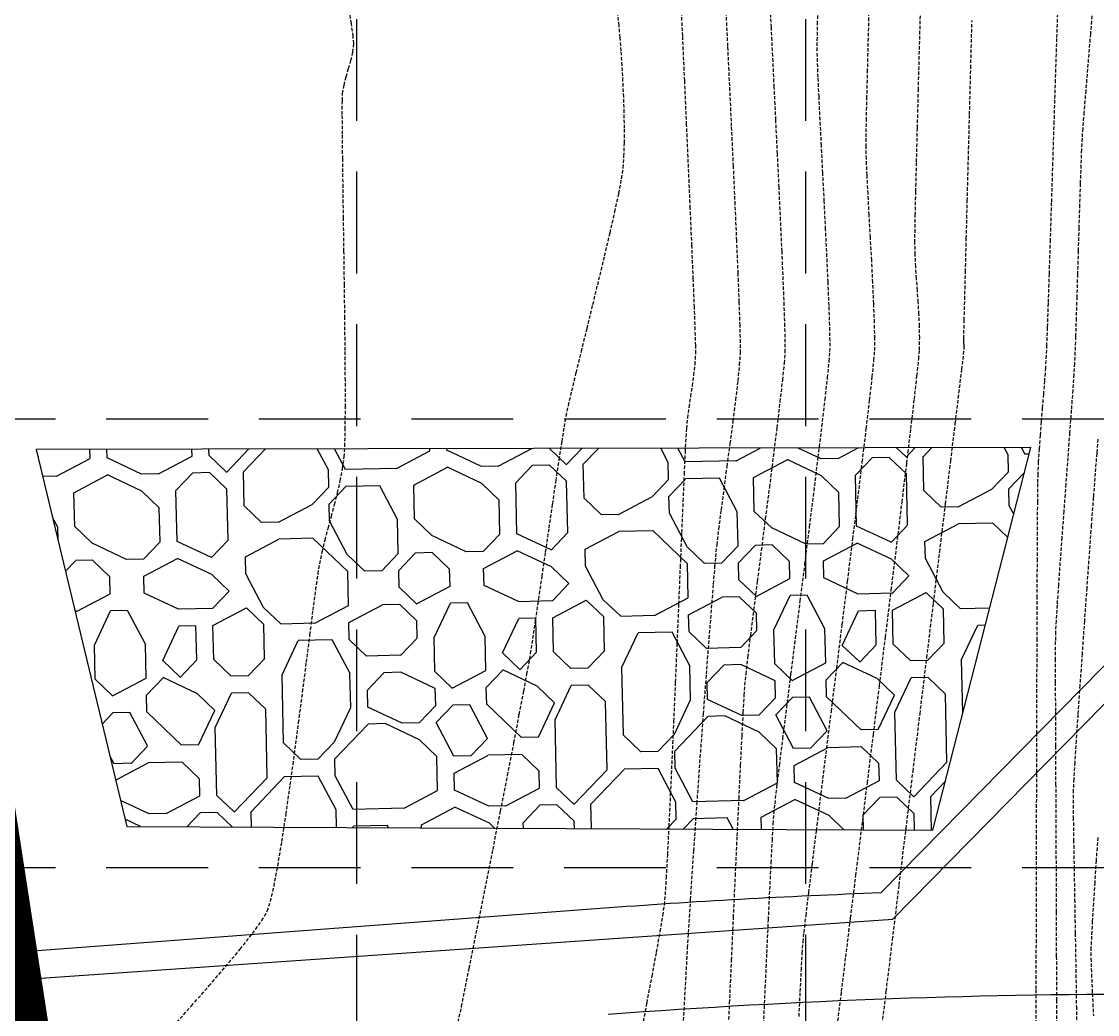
# Model space of a CAD drawing. Header units: inches. Extents: x 7994 to 10114, y 11164 to 12491.
# Drawn here: x 9856.3 to 9935.6, y 11651.1 to 11724.3 of the extents above; entities that cross this region are included whole.
import ezdxf

# ---------------------------------------------------------------- set-up
doc = ezdxf.new("R2010")
doc.units = ezdxf.units.IN
doc.header["$MEASUREMENT"] = 0
for name, pattern in [('HIDDEN', [0.375, 0.25, -0.125]), ('HIDDEN2', [0.1875, 0.125, -0.0625]), ('PHANTOM2', [1.25, 0.625, -0.125, 0.125, -0.125, 0.125, -0.125]), ('x4227topo$0$HIDDEN', [0.375, 0.25, -0.125])]:
    doc.linetypes.add(name, pattern=pattern)
for name, color, linetype in [('CONTOURS', 43, 'x4227topo$0$HIDDEN'), ('FILTER', 3, 'HIDDEN2'), ('GRID', 254, 'HIDDEN'), ('MISC-6', 6, 'Continuous'), ('SILT FENCE', 200, 'Continuous'), ('SILT-FENCE', 4, 'PHANTOM2'), ('x4227 lots$0$p-row', 5, 'Continuous')]:
    doc.layers.add(name, color=color, linetype=linetype)

msp = doc.modelspace()

# ---------------------------------------------------------------- linework, layer by layer
at = {"layer": 'CONTOURS', "color": 43}
for p, q in [((9905.053, 11723.281, 1238), (9904.907, 11726.536, 1238)), ((9880.633, 11724.196, 1240), (9880.429, 11725.472, 1240)), ((9911.59, 11723.914, 1236), (9911.504, 11725.775, 1236)), ((9914.996, 11724.153, 1235), (9915.031, 11725.729, 1235)), ((9932.703, 11726.026, 1232), (9932.609, 11723.093, 1232)), ((9935.308, 11725.876, 1233), (9935.102, 11723.429, 1233)), ((9900.366, 11724.039, 1239), (9900.27, 11724.824, 1239)), ((9908.382, 11722.532, 1237), (9908.248, 11725.366, 1237)), ((9918.735, 11722.878, 1234), (9918.8, 11725.352, 1234)), ((9922.504, 11722.272, 1233), (9922.588, 11725.398, 1233)), ((9880.765, 11723.25, 1240), (9880.633, 11724.196, 1240)), ((9900.44, 11723.171, 1239), (9900.366, 11724.039, 1239)), ((9911.69, 11721.804, 1236), (9911.59, 11723.914, 1236)), ((9914.976, 11722.945, 1235), (9914.996, 11724.153, 1235)), ((9926.285, 11720.909, 1232), (9926.377, 11724.423, 1232)), ((9880.806, 11722.709, 1240), (9880.765, 11723.25, 1240)), ((9900.516, 11722.182, 1239), (9900.44, 11723.171, 1239)), ((9905.201, 11719.992, 1238), (9905.053, 11723.281, 1238)), ((9932.609, 11723.093, 1232), (9932.512, 11720.051, 1232)), ((9935.102, 11723.429, 1233), (9934.917, 11721.202, 1233)), ((9880.74, 11722.09, 1240), (9880.806, 11722.709, 1240)), ((9908.521, 11719.594, 1237), (9908.382, 11722.532, 1237)), ((9914.971, 11722.172, 1235), (9914.976, 11722.945, 1235)), ((9918.678, 11720.626, 1234), (9918.735, 11722.878, 1234)), ((9922.425, 11719.282, 1233), (9922.504, 11722.272, 1233)), ((9880.432, 11720.874, 1240), (9880.605, 11721.48, 1240)), ((9880.605, 11721.48, 1240), (9880.74, 11722.09, 1240)), ((9900.587, 11721.102, 1239), (9900.516, 11722.182, 1239)), ((9911.801, 11719.507, 1236), (9911.69, 11721.804, 1236)), ((9914.991, 11721.394, 1235), (9914.971, 11722.172, 1235)), ((9880.25, 11720.27, 1240), (9880.432, 11720.874, 1240)), ((9900.652, 11719.962, 1239), (9900.587, 11721.102, 1239)), ((9915.036, 11720.245, 1235), (9914.991, 11721.394, 1235)), ((9926.196, 11717.476, 1232), (9926.285, 11720.909, 1232)), ((9934.917, 11721.202, 1233), (9934.756, 11719.256, 1233)), ((9880.092, 11719.661, 1240), (9880.25, 11720.27, 1240)), ((9900.705, 11718.791, 1239), (9900.652, 11719.962, 1239)), ((9905.346, 11716.736, 1238), (9905.201, 11719.992, 1238)), ((9915.102, 11718.787, 1235), (9915.036, 11720.245, 1235)), ((9918.631, 11718.659, 1234), (9918.678, 11720.626, 1234)), ((9932.512, 11720.051, 1232), (9932.414, 11716.973, 1232)), ((9879.988, 11719.045, 1240), (9880.092, 11719.661, 1240)), ((9908.66, 11716.621, 1237), (9908.521, 11719.594, 1237)), ((9911.919, 11717.086, 1236), (9911.801, 11719.507, 1236)), ((9922.353, 11716.498, 1233), (9922.425, 11719.282, 1233)), ((9934.756, 11719.256, 1233), (9934.627, 11717.654, 1233)), ((9879.967, 11717.491, 1240), (9879.969, 11718.519, 1240)), ((9879.969, 11718.519, 1240), (9879.988, 11719.045, 1240)), ((9900.743, 11717.62, 1239), (9900.705, 11718.791, 1239)), ((9915.185, 11717.081, 1235), (9915.102, 11718.787, 1235)), ((9918.596, 11717.041, 1234), (9918.631, 11718.659, 1234)), ((9879.977, 11716.033, 1240), (9879.967, 11717.491, 1240)), ((9900.763, 11716.479, 1239), (9900.743, 11717.62, 1239)), ((9926.11, 11714.191, 1232), (9926.196, 11717.476, 1232)), ((9934.627, 11717.654, 1233), (9934.534, 11716.459, 1233)), ((9905.486, 11713.58, 1238), (9905.346, 11716.736, 1238)), ((9912.039, 11714.602, 1236), (9911.919, 11717.086, 1236)), ((9915.28, 11715.189, 1235), (9915.185, 11717.081, 1235)), ((9918.575, 11715.836, 1234), (9918.596, 11717.041, 1234)), ((9932.414, 11716.973, 1232), (9932.317, 11713.931, 1232)), ((9879.997, 11714.222, 1240), (9879.977, 11716.033, 1240)), ((9900.759, 11715.399, 1239), (9900.763, 11716.479, 1239)), ((9908.796, 11713.682, 1237), (9908.66, 11716.621, 1237)), ((9922.29, 11713.987, 1233), (9922.353, 11716.498, 1233)), ((9934.534, 11716.459, 1233), (9934.484, 11715.734, 1233)), ((9900.728, 11714.411, 1239), (9900.759, 11715.399, 1239)), ((9915.382, 11713.174, 1235), (9915.28, 11715.189, 1235)), ((9918.571, 11715.106, 1234), (9918.575, 11715.836, 1234)), ((9918.593, 11714.215, 1234), (9918.571, 11715.106, 1234)), ((9934.484, 11715.734, 1233), (9934.444, 11714.899, 1233)), ((9900.666, 11713.544, 1239), (9900.728, 11714.411, 1239)), ((9912.158, 11712.118, 1236), (9912.039, 11714.602, 1236)), ((9934.444, 11714.899, 1233), (9934.4, 11713.766, 1233)), ((9880.024, 11712.131, 1240), (9879.997, 11714.222, 1240)), ((9900.552, 11712.757, 1239), (9900.666, 11713.544, 1239)), ((9905.616, 11710.589, 1238), (9905.486, 11713.58, 1238)), ((9908.925, 11710.848, 1237), (9908.796, 11713.682, 1237)), ((9918.643, 11713.039, 1234), (9918.593, 11714.215, 1234)), ((9922.238, 11711.817, 1233), (9922.29, 11713.987, 1233)), ((9926.03, 11711.12, 1232), (9926.11, 11714.191, 1232)), ((9932.317, 11713.931, 1232), (9932.223, 11710.998, 1232)), ((9934.4, 11713.766, 1233), (9934.352, 11712.394, 1233)), ((9900.342, 11711.659, 1239), (9900.552, 11712.757, 1239)), ((9915.488, 11711.097, 1235), (9915.382, 11713.174, 1235)), ((9918.713, 11711.641, 1234), (9918.643, 11713.039, 1234)), ((9880.056, 11709.835, 1240), (9880.024, 11712.131, 1240)), ((9912.271, 11709.697, 1236), (9912.158, 11712.118, 1236)), ((9934.352, 11712.394, 1233), (9934.303, 11710.842, 1233)), ((9900.053, 11710.306, 1239), (9900.342, 11711.659, 1239)), ((9918.798, 11710.085, 1234), (9918.713, 11711.641, 1234)), ((9922.199, 11710.057, 1233), (9922.238, 11711.817, 1233)), ((9905.733, 11707.83, 1238), (9905.616, 11710.589, 1238)), ((9909.042, 11708.187, 1237), (9908.925, 11710.848, 1237)), ((9915.591, 11709.02, 1235), (9915.488, 11711.097, 1235)), ((9925.958, 11708.332, 1232), (9926.03, 11711.12, 1232)), ((9932.223, 11710.998, 1232), (9932.134, 11708.245, 1232)), ((9934.303, 11710.842, 1233), (9934.252, 11709.172, 1233)), ((9880.09, 11707.408, 1240), (9880.056, 11709.835, 1240)), ((9899.701, 11708.756, 1239), (9900.053, 11710.306, 1239)), ((9912.374, 11707.4, 1236), (9912.271, 11709.697, 1236)), ((9918.89, 11708.433, 1234), (9918.798, 11710.085, 1234)), ((9922.176, 11708.776, 1233), (9922.199, 11710.057, 1233)), ((9899.303, 11707.065, 1239), (9899.701, 11708.756, 1239)), ((9915.687, 11707.005, 1235), (9915.591, 11709.02, 1235)), ((9922.17, 11708.04, 1233), (9922.176, 11708.776, 1233)), ((9934.252, 11709.172, 1233), (9934.201, 11707.441, 1233)), ((9909.144, 11705.769, 1237), (9909.042, 11708.187, 1237)), ((9918.982, 11706.75, 1234), (9918.89, 11708.433, 1234)), ((9922.19, 11707.161, 1233), (9922.17, 11708.04, 1233)), ((9925.894, 11705.894, 1232), (9925.958, 11708.332, 1232)), ((9932.134, 11708.245, 1232), (9932.053, 11705.745, 1232)), ((9880.123, 11704.926, 1240), (9880.09, 11707.408, 1240)), ((9905.835, 11705.371, 1238), (9905.733, 11707.83, 1238)), ((9912.465, 11705.29, 1236), (9912.374, 11707.4, 1236)), ((9922.233, 11706.283, 1233), (9922.19, 11707.161, 1233)), ((9934.201, 11707.441, 1233), (9934.15, 11705.711, 1233)), ((9898.876, 11705.289, 1239), (9899.303, 11707.065, 1239)), ((9915.773, 11705.113, 1235), (9915.687, 11707.005, 1235)), ((9919.067, 11705.099, 1234), (9918.982, 11706.75, 1234)), ((9909.226, 11703.664, 1237), (9909.144, 11705.769, 1237)), ((9922.289, 11705.404, 1233), (9922.233, 11706.283, 1233)), ((9925.842, 11703.872, 1232), (9925.894, 11705.894, 1232)), ((9932.053, 11705.745, 1232), (9931.981, 11703.57, 1232)), ((9934.15, 11705.711, 1233), (9934.101, 11704.04, 1233)), ((9880.153, 11702.462, 1240), (9880.123, 11704.926, 1240)), ((9898.437, 11703.485, 1239), (9898.876, 11705.289, 1239)), ((9905.918, 11703.278, 1238), (9905.835, 11705.371, 1238)), ((9912.537, 11703.43, 1236), (9912.465, 11705.29, 1236)), ((9915.842, 11703.408, 1235), (9915.773, 11705.113, 1235)), ((9919.139, 11703.543, 1234), (9919.067, 11705.099, 1234)), ((9922.352, 11704.526, 1233), (9922.289, 11705.404, 1233)), ((9922.415, 11703.648, 1233), (9922.352, 11704.526, 1233)), ((9934.101, 11704.04, 1233), (9934.053, 11702.489, 1233)), ((9898.002, 11701.71, 1239), (9898.437, 11703.485, 1239)), ((9905.978, 11701.616, 1238), (9905.918, 11703.278, 1238)), ((9909.284, 11701.939, 1237), (9909.226, 11703.664, 1237)), ((9912.589, 11701.881, 1236), (9912.537, 11703.43, 1236)), ((9915.891, 11701.95, 1235), (9915.842, 11703.408, 1235)), ((9919.191, 11702.146, 1234), (9919.139, 11703.543, 1234)), ((9922.468, 11702.77, 1233), (9922.415, 11703.648, 1233)), ((9925.802, 11702.333, 1232), (9925.842, 11703.872, 1232)), ((9931.981, 11703.57, 1232), (9931.92, 11701.793, 1232)), ((9880.176, 11700.09, 1240), (9880.153, 11702.462, 1240)), ((9922.506, 11701.892, 1233), (9922.468, 11702.77, 1233)), ((9934.053, 11702.489, 1233), (9934.008, 11701.116, 1233)), ((9897.587, 11700.021, 1239), (9898.002, 11701.71, 1239)), ((9906.011, 11700.454, 1238), (9905.978, 11701.616, 1238)), ((9909.315, 11700.666, 1237), (9909.284, 11701.939, 1237)), ((9912.615, 11700.706, 1236), (9912.589, 11701.881, 1236)), ((9915.915, 11700.801, 1235), (9915.891, 11701.95, 1235)), ((9919.216, 11700.97, 1234), (9919.191, 11702.146, 1234)), ((9922.521, 11701.013, 1233), (9922.506, 11701.892, 1233)), ((9925.778, 11701.345, 1232), (9925.802, 11702.333, 1232)), ((9931.92, 11701.793, 1232), (9931.872, 11700.486, 1232)), ((9919.207, 11700.079, 1234), (9919.216, 11700.97, 1234)), ((9922.504, 11700.135, 1233), (9922.521, 11701.013, 1233)), ((9925.769, 11700.974, 1232), (9925.778, 11701.345, 1232)), ((9925.781, 11700.713, 1232), (9925.769, 11700.974, 1232)), ((9934.008, 11701.116, 1233), (9933.966, 11699.983, 1233)), ((9880.191, 11697.887, 1240), (9880.176, 11700.09, 1240)), ((9906.016, 11699.856, 1238), (9906.011, 11700.454, 1238)), ((9909.313, 11699.912, 1237), (9909.315, 11700.666, 1237)), ((9912.611, 11699.968, 1236), (9912.615, 11700.706, 1236)), ((9915.854, 11699.293, 1235), (9915.909, 11700.024, 1235)), ((9915.909, 11700.024, 1235), (9915.915, 11700.801, 1235)), ((9919.151, 11699.373, 1234), (9919.207, 11700.079, 1234)), ((9922.45, 11699.461, 1233), (9922.504, 11700.135, 1233)), ((9925.756, 11699.787, 1232), (9925.802, 11700.191, 1232)), ((9925.799, 11700.452, 1232), (9925.781, 11700.713, 1232)), ((9925.802, 11700.191, 1232), (9925.799, 11700.452, 1232)), ((9931.872, 11700.486, 1232), (9931.839, 11699.721, 1232)), ((9897.21, 11698.475, 1239), (9897.587, 11700.021, 1239)), ((9905.964, 11699.064, 1238), (9906.016, 11699.856, 1238)), ((9909.253, 11699.021, 1237), (9909.313, 11699.912, 1237)), ((9912.552, 11699.155, 1236), (9912.611, 11699.968, 1236)), ((9915.731, 11698.085, 1235), (9915.854, 11699.293, 1235)), ((9919.024, 11698.138, 1234), (9919.151, 11699.373, 1234)), ((9922.322, 11698.231, 1233), (9922.45, 11699.461, 1233)), ((9925.625, 11698.691, 1232), (9925.756, 11699.787, 1232)), ((9931.839, 11699.721, 1232), (9931.785, 11698.808, 1232)), ((9933.966, 11699.983, 1233), (9933.929, 11699.148, 1233)), ((9896.888, 11697.127, 1239), (9897.21, 11698.475, 1239)), ((9905.879, 11698.275, 1238), (9905.964, 11699.064, 1238)), ((9909.135, 11697.844, 1237), (9909.253, 11699.021, 1237)), ((9912.425, 11697.908, 1236), (9912.552, 11699.155, 1236)), ((9925.418, 11696.974, 1232), (9925.625, 11698.691, 1232)), ((9931.785, 11698.808, 1232), (9931.717, 11697.852, 1232)), ((9933.929, 11699.148, 1233), (9933.88, 11698.334, 1233)), ((9880.194, 11695.926, 1240), (9880.191, 11697.887, 1240)), ((9905.771, 11697.488, 1238), (9905.879, 11698.275, 1238)), ((9908.972, 11696.445, 1237), (9909.135, 11697.844, 1237)), ((9912.243, 11696.299, 1236), (9912.425, 11697.908, 1236)), ((9915.549, 11696.463, 1235), (9915.731, 11698.085, 1235)), ((9918.833, 11696.435, 1234), (9919.024, 11698.138, 1234)), ((9922.128, 11696.503, 1233), (9922.322, 11698.231, 1233)), ((9931.717, 11697.852, 1232), (9931.639, 11696.864, 1232)), ((9933.88, 11698.334, 1233), (9933.8, 11697.166, 1233)), ((9896.636, 11696.035, 1239), (9896.888, 11697.127, 1239)), ((9905.653, 11696.701, 1238), (9905.771, 11697.488, 1238)), ((9925.143, 11694.702, 1232), (9925.418, 11696.974, 1232)), ((9931.639, 11696.864, 1232), (9931.557, 11695.859, 1232)), ((9933.8, 11697.166, 1233), (9933.695, 11695.708, 1233)), ((9905.535, 11695.915, 1238), (9905.653, 11696.701, 1238)), ((9908.776, 11694.887, 1237), (9908.972, 11696.445, 1237)), ((9912.015, 11694.4, 1236), (9912.243, 11696.299, 1236)), ((9915.317, 11694.49, 1235), (9915.549, 11696.463, 1235)), ((9918.586, 11694.327, 1234), (9918.833, 11696.435, 1234)), ((9921.874, 11694.336, 1233), (9922.128, 11696.503, 1233)), ((9880.182, 11694.281, 1240), (9880.194, 11695.926, 1240)), ((9896.472, 11695.255, 1239), (9896.636, 11696.035, 1239)), ((9905.429, 11695.127, 1238), (9905.535, 11695.915, 1238)), ((9931.557, 11695.859, 1232), (9931.474, 11694.847, 1232)), ((9933.695, 11695.708, 1233), (9933.571, 11694.024, 1233)), ((9896.16, 11693.383, 1239), (9896.335, 11694.475, 1239)), ((9896.335, 11694.475, 1239), (9896.472, 11695.255, 1239)), ((9905.347, 11694.337, 1238), (9905.429, 11695.127, 1238)), ((9908.56, 11693.234, 1237), (9908.776, 11694.887, 1237)), ((9915.043, 11692.231, 1235), (9915.317, 11694.49, 1235)), ((9924.809, 11691.946, 1232), (9925.143, 11694.702, 1232)), ((9931.474, 11694.847, 1232), (9931.395, 11693.842, 1232)), ((9880.154, 11693.027, 1240), (9880.182, 11694.281, 1240)), ((9905.254, 11692.582, 1238), (9905.31, 11693.724, 1238)), ((9905.31, 11693.724, 1238), (9905.347, 11694.337, 1238)), ((9911.753, 11692.283, 1236), (9912.015, 11694.4, 1236)), ((9918.292, 11691.877, 1234), (9918.586, 11694.327, 1234)), ((9921.571, 11691.789, 1233), (9921.874, 11694.336, 1233)), ((9931.395, 11693.842, 1232), (9931.323, 11692.854, 1232)), ((9933.571, 11694.024, 1233), (9933.434, 11692.179, 1233)), ((9880.106, 11692.24, 1240), (9880.154, 11693.027, 1240)), ((9895.953, 11692.034, 1239), (9896.16, 11693.383, 1239)), ((9908.334, 11691.549, 1237), (9908.56, 11693.234, 1237)), ((9935.651, 11693.554, 1234), (9935.566, 11692.513, 1234)), ((9879.983, 11691.358, 1240), (9880.106, 11692.24, 1240)), ((9905.182, 11690.982, 1238), (9905.254, 11692.582, 1238)), ((9911.467, 11690.022, 1236), (9911.753, 11692.283, 1236)), ((9914.738, 11689.749, 1235), (9915.043, 11692.231, 1235)), ((9931.323, 11692.854, 1232), (9931.264, 11691.898, 1232)), ((9933.434, 11692.179, 1233), (9933.288, 11690.237, 1233)), ((9935.566, 11692.513, 1234), (9935.454, 11691.061, 1234)), ((9879.817, 11690.48, 1240), (9879.983, 11691.358, 1240)), ((9895.721, 11690.486, 1239), (9895.953, 11692.034, 1239)), ((9908.112, 11689.896, 1237), (9908.334, 11691.549, 1237)), ((9917.96, 11689.147, 1234), (9918.292, 11691.877, 1234)), ((9921.224, 11688.92, 1233), (9921.571, 11691.789, 1233)), ((9924.424, 11688.774, 1232), (9924.809, 11691.946, 1232)), ((9931.264, 11691.898, 1232), (9931.221, 11690.984, 1232)), ((9905.096, 11688.993, 1238), (9905.182, 11690.982, 1238)), ((9931.221, 11690.984, 1232), (9931.208, 11690.275, 1232)), ((9935.454, 11691.061, 1234), (9935.319, 11689.27, 1234)), ((9879.618, 11689.605, 1240), (9879.817, 11690.48, 1240)), ((9895.472, 11688.796, 1239), (9895.721, 11690.486, 1239)), ((9907.905, 11688.339, 1237), (9908.112, 11689.896, 1237)), ((9911.169, 11687.689, 1236), (9911.467, 11690.022, 1236)), ((9914.409, 11687.107, 1235), (9914.738, 11689.749, 1235)), ((9931.208, 11690.275, 1232), (9931.195, 11688.954, 1232)), ((9933.288, 11690.237, 1233), (9933.141, 11688.263, 1233)), ((9879.397, 11688.733, 1240), (9879.618, 11689.605, 1240)), ((9904.998, 11686.683, 1238), (9905.096, 11688.993, 1238)), ((9917.597, 11686.199, 1234), (9917.96, 11689.147, 1234)), ((9931.195, 11688.954, 1232), (9931.183, 11687.088, 1232)), ((9935.319, 11689.27, 1234), (9935.167, 11687.211, 1234)), ((9879.163, 11687.862, 1240), (9879.397, 11688.733, 1240)), ((9895.213, 11687.02, 1239), (9895.472, 11688.796, 1239)), ((9907.724, 11686.94, 1237), (9907.905, 11688.339, 1237)), ((9920.841, 11685.787, 1233), (9921.224, 11688.92, 1233)), ((9923.997, 11685.255, 1232), (9924.424, 11688.774, 1232)), ((9933.141, 11688.263, 1233), (9932.997, 11686.321, 1233)), ((9878.926, 11686.991, 1240), (9879.163, 11687.862, 1240)), ((9910.869, 11685.355, 1236), (9911.169, 11687.689, 1236)), ((9878.697, 11686.121, 1240), (9878.926, 11686.991, 1240)), ((9894.951, 11685.216, 1239), (9895.213, 11687.02, 1239)), ((9904.89, 11684.123, 1238), (9904.998, 11686.683, 1238)), ((9907.583, 11685.765, 1237), (9907.724, 11686.94, 1237)), ((9914.065, 11684.37, 1235), (9914.409, 11687.107, 1235)), ((9931.183, 11687.088, 1232), (9931.171, 11684.742, 1232)), ((9935.167, 11687.211, 1234), (9935.002, 11684.957, 1234)), ((9878.486, 11685.25, 1240), (9878.697, 11686.121, 1240)), ((9907.493, 11684.876, 1237), (9907.583, 11685.765, 1237)), ((9917.212, 11683.095, 1234), (9917.597, 11686.199, 1234)), ((9920.431, 11682.449, 1233), (9920.841, 11685.787, 1233)), ((9932.997, 11686.321, 1233), (9932.862, 11684.475, 1233)), ((9878.303, 11684.377, 1240), (9878.486, 11685.25, 1240)), ((9894.692, 11683.441, 1239), (9894.951, 11685.216, 1239)), ((9910.578, 11683.094, 1236), (9910.869, 11685.355, 1236)), ((9923.536, 11681.457, 1232), (9923.997, 11685.255, 1232)), ((9935.002, 11684.957, 1234), (9934.831, 11682.578, 1234)), ((9878.181, 11683.625, 1240), (9878.303, 11684.377, 1240)), ((9907.33, 11682.885, 1237), (9907.434, 11684.168, 1237)), ((9907.434, 11684.168, 1237), (9907.493, 11684.876, 1237)), ((9913.716, 11681.602, 1235), (9914.065, 11684.37, 1235)), ((9931.171, 11684.742, 1232), (9931.16, 11681.983, 1232)), ((9932.862, 11684.475, 1233), (9932.742, 11682.791, 1233)), ((9878.016, 11682.458, 1240), (9878.181, 11683.625, 1240)), ((9894.446, 11681.75, 1239), (9894.692, 11683.441, 1239)), ((9904.775, 11681.381, 1238), (9904.89, 11684.123, 1238)), ((9907.186, 11681.09, 1237), (9907.33, 11682.885, 1237)), ((9910.307, 11680.979, 1236), (9910.578, 11683.094, 1236)), ((9916.814, 11679.898, 1234), (9917.212, 11683.095, 1234)), ((9932.742, 11682.791, 1233), (9932.643, 11681.333, 1233)), ((9934.831, 11682.578, 1234), (9934.658, 11680.148, 1234)), ((9877.815, 11680.941, 1240), (9878.016, 11682.458, 1240)), ((9920, 11678.965, 1233), (9920.431, 11682.449, 1233)), ((9931.16, 11681.983, 1232), (9931.15, 11678.877, 1232)), ((9894.217, 11680.202, 1239), (9894.446, 11681.75, 1239)), ((9904.655, 11678.526, 1238), (9904.775, 11681.381, 1238)), ((9907.01, 11678.849, 1237), (9907.186, 11681.09, 1237)), ((9913.37, 11678.865, 1235), (9913.716, 11681.602, 1235)), ((9923.049, 11677.449, 1232), (9923.536, 11681.457, 1232)), ((9932.643, 11681.333, 1233), (9932.57, 11680.164, 1233)), ((9877.583, 11679.138, 1240), (9877.815, 11680.941, 1240)), ((9894.015, 11678.852, 1239), (9894.217, 11680.202, 1239)), ((9910.066, 11679.08, 1236), (9910.307, 11680.979, 1236)), ((9916.41, 11676.669, 1234), (9916.814, 11679.898, 1234)), ((9932.57, 11680.164, 1233), (9932.53, 11679.35, 1233)), ((9934.658, 11680.148, 1234), (9934.489, 11677.738, 1234)), ((9877.324, 11677.113, 1240), (9877.583, 11679.138, 1240)), ((9893.845, 11677.758, 1239), (9894.015, 11678.852, 1239)), ((9906.808, 11676.226, 1237), (9907.01, 11678.849, 1237)), ((9909.867, 11677.472, 1236), (9910.066, 11679.08, 1236)), ((9913.036, 11676.224, 1235), (9913.37, 11678.865, 1235)), ((9919.558, 11675.393, 1233), (9920, 11678.965, 1233)), ((9931.15, 11678.877, 1232), (9931.14, 11675.49, 1232)), ((9932.518, 11678.633, 1233), (9932.514, 11677.367, 1233)), ((9932.53, 11679.35, 1233), (9932.518, 11678.633, 1233)), ((9904.532, 11675.629, 1238), (9904.655, 11678.526, 1238)), ((9877.044, 11674.93, 1240), (9877.324, 11677.113, 1240)), ((9893.715, 11676.977, 1239), (9893.845, 11677.758, 1239)), ((9909.721, 11676.226, 1236), (9909.867, 11677.472, 1236)), ((9922.545, 11673.301, 1232), (9923.049, 11677.449, 1232)), ((9932.514, 11677.367, 1233), (9932.515, 11675.618, 1233)), ((9934.489, 11677.738, 1234), (9934.328, 11675.42, 1234)), ((9893.577, 11676.232, 1239), (9893.715, 11676.977, 1239)), ((9916.01, 11673.472, 1234), (9916.41, 11676.669, 1234)), ((9893.339, 11674.97, 1239), (9893.577, 11676.232, 1239)), ((9904.408, 11672.758, 1238), (9904.532, 11675.629, 1238)), ((9906.587, 11673.285, 1237), (9906.808, 11676.226, 1237)), ((9909.638, 11675.415, 1236), (9909.721, 11676.226, 1236)), ((9912.723, 11673.742, 1235), (9913.036, 11676.224, 1235)), ((9931.14, 11675.49, 1232), (9931.13, 11671.888, 1232)), ((9932.515, 11675.618, 1233), (9932.521, 11673.452, 1233)), ((9876.748, 11672.653, 1240), (9877.044, 11674.93, 1240)), ((9893.012, 11673.259, 1239), (9893.339, 11674.97, 1239)), ((9909.519, 11673.412, 1236), (9909.589, 11674.681, 1236)), ((9909.589, 11674.681, 1236), (9909.638, 11675.415, 1236)), ((9919.11, 11671.791, 1233), (9919.558, 11675.393, 1233)), ((9934.328, 11675.42, 1234), (9934.181, 11673.265, 1234)), ((9892.609, 11671.169, 1239), (9893.012, 11673.259, 1239)), ((9906.352, 11670.09, 1237), (9906.587, 11673.285, 1237)), ((9909.429, 11671.673, 1236), (9909.519, 11673.412, 1236)), ((9912.44, 11671.483, 1235), (9912.723, 11673.742, 1235)), ((9915.621, 11670.369, 1234), (9916.01, 11673.472, 1234)), ((9922.032, 11669.081, 1232), (9922.545, 11673.301, 1232)), ((9932.521, 11673.452, 1233), (9932.531, 11670.937, 1233)), ((9934.181, 11673.265, 1234), (9934.054, 11671.345, 1234)), ((9876.441, 11670.347, 1240), (9876.748, 11672.653, 1240)), ((9904.286, 11669.983, 1238), (9904.408, 11672.758, 1238)), ((9909.324, 11669.532, 1236), (9909.429, 11671.673, 1236)), ((9912.195, 11669.512, 1235), (9912.44, 11671.483, 1235)), ((9918.666, 11668.219, 1233), (9919.11, 11671.791, 1233)), ((9931.13, 11671.888, 1232), (9931.121, 11668.138, 1232)), ((9892.143, 11668.77, 1239), (9892.609, 11671.169, 1239)), ((9932.531, 11670.937, 1233), (9932.543, 11668.138, 1233)), ((9934.054, 11671.345, 1234), (9933.95, 11669.733, 1234)), ((9876.129, 11668.075, 1240), (9876.441, 11670.347, 1240)), ((9904.167, 11667.373, 1238), (9904.286, 11669.983, 1238)), ((9906.112, 11666.705, 1237), (9906.352, 11670.09, 1237)), ((9915.253, 11667.421, 1234), (9915.621, 11670.369, 1234)), ((9909.205, 11667.055, 1236), (9909.324, 11669.532, 1236)), ((9911.999, 11667.89, 1235), (9912.195, 11669.512, 1235)), ((9933.95, 11669.733, 1234), (9933.877, 11668.5, 1234)), ((9891.628, 11666.129, 1239), (9892.143, 11668.77, 1239)), ((9921.519, 11664.857, 1232), (9922.032, 11669.081, 1232)), ((9933.877, 11668.5, 1234), (9933.838, 11667.717, 1234)), ((9875.817, 11665.902, 1240), (9876.129, 11668.075, 1240)), ((9911.858, 11666.683, 1235), (9911.999, 11667.89, 1235)), ((9918.233, 11664.734, 1233), (9918.666, 11668.219, 1233)), ((9931.121, 11668.138, 1232), (9931.112, 11664.306, 1232)), ((9932.543, 11668.138, 1233), (9932.557, 11665.121, 1233)), ((9933.838, 11667.717, 1234), (9933.83, 11666.946, 1234)), ((9904.055, 11664.997, 1238), (9904.167, 11667.373, 1238)), ((9909.076, 11664.31, 1236), (9909.205, 11667.055, 1236)), ((9914.912, 11664.691, 1234), (9915.253, 11667.421, 1234)), ((9933.83, 11666.946, 1234), (9933.84, 11665.68, 1234)), ((9891.075, 11663.317, 1239), (9891.628, 11666.129, 1239)), ((9905.872, 11663.197, 1237), (9906.112, 11666.705, 1237)), ((9911.732, 11665.197, 1235), (9911.783, 11665.954, 1235)), ((9911.783, 11665.954, 1235), (9911.858, 11666.683, 1235)), ((9875.511, 11663.892, 1240), (9875.817, 11665.902, 1240)), ((9911.662, 11663.968, 1235), (9911.732, 11665.197, 1235)), ((9933.84, 11665.68, 1234), (9933.864, 11663.992, 1234)), ((9903.951, 11662.924, 1238), (9904.055, 11664.997, 1238)), ((9914.609, 11662.241, 1234), (9914.912, 11664.691, 1234)), ((9917.817, 11661.395, 1233), (9918.233, 11664.734, 1233)), ((9921.014, 11660.699, 1232), (9921.519, 11664.857, 1232)), ((9932.557, 11665.121, 1233), (9932.57, 11661.953, 1233)), ((9875.214, 11662.109, 1240), (9875.511, 11663.892, 1240)), ((9908.94, 11661.365, 1236), (9909.076, 11664.31, 1236)), ((9911.578, 11662.333, 1235), (9911.662, 11663.968, 1235)), ((9931.112, 11664.306, 1232), (9931.103, 11660.458, 1232)), ((9933.864, 11663.992, 1234), (9933.9, 11661.954, 1234)), ((9935.641, 11664.192, 1235), (9935.526, 11662.508, 1235)), ((9890.499, 11660.402, 1239), (9891.075, 11663.317, 1239)), ((9903.857, 11661.225, 1238), (9903.951, 11662.924, 1238)), ((9905.639, 11659.627, 1237), (9905.872, 11663.197, 1237)), ((9874.933, 11660.617, 1240), (9875.214, 11662.109, 1240)), ((9911.481, 11660.361, 1235), (9911.578, 11662.333, 1235)), ((9914.35, 11660.135, 1234), (9914.609, 11662.241, 1234)), ((9935.526, 11662.508, 1235), (9935.419, 11660.881, 1235)), ((9903.775, 11659.967, 1238), (9903.857, 11661.225, 1238)), ((9908.798, 11658.285, 1236), (9908.94, 11661.365, 1236)), ((9917.428, 11658.261, 1233), (9917.817, 11661.395, 1233)), ((9932.57, 11661.953, 1233), (9932.582, 11658.7, 1233)), ((9933.9, 11661.954, 1234), (9933.941, 11659.638, 1234)), ((9874.673, 11659.481, 1240), (9874.933, 11660.617, 1240)), ((9889.912, 11657.455, 1239), (9890.499, 11660.402, 1239)), ((9920.525, 11656.675, 1232), (9921.014, 11660.699, 1232)), ((9931.103, 11660.458, 1232), (9931.095, 11656.66, 1232)), ((9935.419, 11660.881, 1235), (9935.324, 11659.367, 1235)), ((9903.709, 11659.222, 1238), (9903.775, 11659.967, 1238)), ((9905.42, 11656.062, 1237), (9905.639, 11659.627, 1237)), ((9911.374, 11658.119, 1235), (9911.481, 11660.361, 1235)), ((9914.145, 11658.433, 1234), (9914.35, 11660.135, 1234)), ((9933.941, 11659.638, 1234), (9933.986, 11657.116, 1234)), ((9874.439, 11658.763, 1240), (9874.673, 11659.481, 1240)), ((9903.593, 11658.435, 1238), (9903.709, 11659.222, 1238)), ((9935.324, 11659.367, 1235), (9935.244, 11658.026, 1235)), ((9873.349, 11657.116, 1240), (9874.032, 11658.063, 1240)), ((9874.032, 11658.063, 1240), (9874.439, 11658.763, 1240)), ((9903.394, 11657.252, 1238), (9903.593, 11658.435, 1238)), ((9908.655, 11655.138, 1236), (9908.798, 11658.285, 1236)), ((9911.261, 11655.675, 1235), (9911.374, 11658.119, 1235)), ((9914.002, 11657.198, 1234), (9914.145, 11658.433, 1234)), ((9917.073, 11655.39, 1233), (9917.428, 11658.261, 1233)), ((9932.582, 11658.7, 1233), (9932.592, 11655.429, 1233)), ((9935.244, 11658.026, 1235), (9935.183, 11656.912, 1235)), ((9889.326, 11654.543, 1239), (9889.912, 11657.455, 1239)), ((9903.125, 11655.741, 1238), (9903.394, 11657.252, 1238)), ((9872.44, 11655.968, 1240), (9873.349, 11657.116, 1240)), ((9913.87, 11655.653, 1234), (9913.929, 11656.493, 1234)), ((9913.929, 11656.493, 1234), (9914.002, 11657.198, 1234)), ((9920.061, 11652.854, 1232), (9920.525, 11656.675, 1232)), ((9931.095, 11656.66, 1232), (9931.086, 11652.979, 1232)), ((9933.986, 11657.116, 1234), (9934.029, 11654.461, 1234)), ((9935.183, 11656.912, 1235), (9935.146, 11656.084, 1235)), ((9871.353, 11654.664, 1240), (9872.44, 11655.968, 1240)), ((9902.798, 11653.966, 1238), (9903.125, 11655.741, 1238)), ((9905.221, 11652.565, 1237), (9905.42, 11656.062, 1237)), ((9911.143, 11653.096, 1235), (9911.261, 11655.675, 1235)), ((9913.799, 11654.407, 1234), (9913.87, 11655.653, 1234)), ((9935.146, 11656.084, 1235), (9935.145, 11655.276, 1235)), ((9908.513, 11651.991, 1236), (9908.655, 11655.138, 1236)), ((9916.76, 11652.841, 1233), (9917.073, 11655.39, 1233)), ((9932.592, 11655.429, 1233), (9932.598, 11652.205, 1233)), ((9935.145, 11655.276, 1235), (9935.182, 11654.125, 1235)), ((9870.138, 11653.252, 1240), (9871.353, 11654.664, 1240)), ((9888.755, 11651.736, 1239), (9889.326, 11654.543, 1239)), ((9913.718, 11652.829, 1234), (9913.799, 11654.407, 1234)), ((9934.029, 11654.461, 1234), (9934.067, 11651.746, 1234)), ((9935.182, 11654.125, 1235), (9935.245, 11652.694, 1235)), ((9868.845, 11651.777, 1240), (9870.138, 11653.252, 1240)), ((9902.425, 11651.995, 1238), (9902.798, 11653.966, 1238)), ((9905.049, 11649.2, 1237), (9905.221, 11652.565, 1237)), ((9911.023, 11650.449, 1235), (9911.143, 11653.096, 1235)), ((9913.629, 11650.993, 1234), (9913.718, 11652.829, 1234)), ((9916.495, 11650.672, 1233), (9916.76, 11652.841, 1233)), ((9919.631, 11649.305, 1232), (9920.061, 11652.854, 1232)), ((9931.086, 11652.979, 1232), (9931.078, 11649.481, 1232)), ((9935.245, 11652.694, 1235), (9935.325, 11651.046, 1235)), ((9867.521, 11650.285, 1240), (9868.845, 11651.777, 1240)), ((9888.211, 11649.103, 1239), (9888.755, 11651.736, 1239)), ((9902.019, 11649.893, 1238), (9902.425, 11651.995, 1238)), ((9908.374, 11648.911, 1236), (9908.513, 11651.991, 1236)), ((9932.598, 11652.205, 1233), (9932.599, 11649.096, 1233)), ((9934.067, 11651.746, 1234), (9934.096, 11649.042, 1234))]:
    msp.add_line(p, q, dxfattribs=at)
at = {"layer": 'FILTER', "color": 7, "linetype": 'Continuous'}
msp.add_arc((9939.741, 11112.347), 540.296, 89.82813, 94.26511, dxfattribs=at)
at = {"layer": 'GRID', "color": 253, "linetype": 'HIDDEN', "ltscale": 30}
for p, q in [((9881.019, 12455.774), (9881.019, 11298.003)), ((9914.094, 12455.774), (9914.094, 11298.003)), ((8028.819, 11695.049), (10079.469, 11695.049)), ((8028.819, 11661.974), (10079.469, 11661.974))]:
    msp.add_line(p, q, dxfattribs=at)
at = {"layer": 'MISC-6', "color": 1}
for p, q in [((9930.709, 11692.933), (9857.413, 11692.804)), ((9905.24, 11691.874), (9904.705, 11692.887)), ((9908.995, 11691.958), (9910.773, 11692.898)), ((9915.258, 11692.101), (9913.561, 11692.903)), ((9916.508, 11692.127), (9917.991, 11692.91)), ((9921.519, 11692.244), (9920.816, 11692.915)), ((9921.519, 11692.235), (9922.171, 11692.918)), ((9922.771, 11692.264), (9923.398, 11692.92)), ((9923.491, 11664.742), (9930.709, 11692.933)), ((9929.032, 11692.408), (9928.756, 11692.929)), ((9930.284, 11692.436), (9930.022, 11692.931)), ((9857.413, 11692.804), (9864.086, 11664.999)), ((9858.908, 11690.833), (9861.384, 11692.141)), ((9861.385, 11692.143), (9861.37, 11692.811)), ((9862.637, 11692.171), (9862.623, 11692.813)), ((9865.17, 11690.976), (9862.638, 11692.172)), ((9866.421, 11691.002), (9868.897, 11692.31)), ((9868.898, 11692.312), (9868.886, 11692.824)), ((9870.15, 11692.34), (9870.139, 11692.826)), ((9871.431, 11691.119), (9870.151, 11692.343)), ((9871.431, 11691.11), (9873.077, 11692.831)), ((9872.684, 11691.138), (9874.304, 11692.834)), ((9878.944, 11691.283), (9878.121, 11692.84)), ((9880.196, 11691.311), (9879.387, 11692.842)), ((9883.952, 11691.396), (9886.428, 11692.704)), ((9886.428, 11692.705), (9886.425, 11692.855)), ((9887.681, 11692.734), (9887.678, 11692.857)), ((9890.214, 11691.539), (9887.681, 11692.735)), ((9891.465, 11691.564), (9893.932, 11692.868)), ((9896.475, 11691.681), (9895.231, 11692.87)), ((9896.475, 11691.673), (9897.624, 11692.875)), ((9897.727, 11691.701), (9898.851, 11692.877)), ((9903.988, 11691.846), (9903.439, 11692.885)), ((9916.509, 11692.128), (9915.257, 11692.1)), ((9917.79, 11690.899), (9919.014, 11692.179)), ((9920.266, 11692.213), (9919.013, 11692.185)), ((9921.547, 11690.992), (9920.266, 11692.216)), ((9922.826, 11689.765), (9922.77, 11692.269)), ((9929.059, 11691.158), (9929.031, 11692.41)), ((9930.584, 11692.445), (9930.283, 11692.438)), ((9883.952, 11691.397), (9880.196, 11691.313)), ((9885.232, 11690.172), (9887.708, 11691.48)), ((9890.242, 11690.287), (9887.71, 11691.482)), ((9891.465, 11691.566), (9890.213, 11691.538)), ((9892.747, 11690.336), (9893.971, 11691.616)), ((9895.222, 11691.65), (9893.97, 11691.622)), ((9896.503, 11690.429), (9895.223, 11691.653)), ((9897.783, 11689.202), (9897.726, 11691.706)), ((9904.015, 11690.595), (9903.987, 11691.847)), ((9908.996, 11691.96), (9905.239, 11691.875)), ((9910.276, 11690.734), (9912.752, 11692.043)), ((9915.286, 11690.849), (9912.753, 11692.045)), ((9858.909, 11690.834), (9857.891, 11690.811)), ((9860.188, 11689.609), (9862.664, 11690.917)), ((9865.198, 11689.724), (9862.666, 11690.92)), ((9866.422, 11691.003), (9865.17, 11690.975)), ((9867.703, 11689.773), (9868.927, 11691.054)), ((9870.178, 11691.088), (9868.926, 11691.059)), ((9871.459, 11689.866), (9870.179, 11691.09)), ((9872.739, 11688.639), (9872.683, 11691.144)), ((9878.972, 11690.032), (9878.944, 11691.284)), ((9902.792, 11689.309), (9904.016, 11690.589)), ((9904.044, 11689.337), (9905.268, 11690.617)), ((9907.772, 11690.679), (9905.268, 11690.623)), ((9909.081, 11688.202), (9907.773, 11690.678)), ((9910.333, 11688.231), (9910.276, 11690.736)), ((9916.566, 11689.627), (9915.286, 11690.851)), ((9917.874, 11687.148), (9917.789, 11690.904)), ((9921.63, 11687.232), (9921.546, 11690.989)), ((9927.836, 11689.872), (9929.06, 11691.152)), ((9929.088, 11689.9), (9930.242, 11691.106)), ((9866.479, 11688.502), (9865.198, 11689.726)), ((9867.786, 11686.023), (9867.702, 11689.779)), ((9871.543, 11686.107), (9871.459, 11689.863)), ((9877.749, 11688.746), (9878.972, 11690.026)), ((9879.001, 11688.774), (9880.225, 11690.055)), ((9882.728, 11690.117), (9880.224, 11690.06)), ((9884.037, 11687.639), (9882.729, 11690.115)), ((9885.289, 11687.669), (9885.233, 11690.173)), ((9891.522, 11689.064), (9890.242, 11690.288)), ((9892.83, 11686.585), (9892.746, 11690.342)), ((9896.587, 11686.67), (9896.502, 11690.426)), ((9924.107, 11688.544), (9922.827, 11689.768)), ((9925.358, 11688.567), (9927.834, 11689.876)), ((9929.115, 11688.653), (9929.087, 11689.905)), ((9860.245, 11687.106), (9860.189, 11689.61)), ((9891.578, 11686.557), (9891.522, 11689.061)), ((9899.064, 11687.981), (9897.783, 11689.205)), ((9900.314, 11688.005), (9902.791, 11689.313)), ((9904.072, 11688.091), (9904.043, 11689.343)), ((9916.622, 11687.12), (9916.565, 11689.624)), ((9866.534, 11685.994), (9866.478, 11688.499)), ((9874.02, 11687.418), (9872.74, 11688.642)), ((9875.271, 11687.442), (9877.747, 11688.751)), ((9879.028, 11687.528), (9879, 11688.78)), ((9909.137, 11685.699), (9909.08, 11688.203)), ((9911.614, 11687.01), (9910.333, 11688.234)), ((9925.359, 11688.569), (9924.107, 11688.541)), ((9929.451, 11688.018), (9929.116, 11688.652)), ((9858.994, 11687.076), (9858.616, 11687.791)), ((9875.271, 11687.444), (9874.019, 11687.415)), ((9880.337, 11685.05), (9879.029, 11687.526)), ((9884.093, 11685.136), (9884.037, 11687.64)), ((9886.57, 11686.448), (9885.29, 11687.671)), ((9900.315, 11688.006), (9899.063, 11687.978)), ((9905.381, 11685.613), (9904.072, 11688.089)), ((9927.891, 11687.373), (9925.387, 11687.317)), ((9929.012, 11686.305), (9927.892, 11687.376)), ((9859.014, 11686.132), (9858.993, 11687.078)), ((9861.526, 11685.885), (9860.246, 11687.109)), ((9890.355, 11685.271), (9891.579, 11686.551)), ((9895.363, 11685.39), (9892.831, 11686.586)), ((9895.364, 11685.384), (9896.588, 11686.664)), ((9897.866, 11685.444), (9900.342, 11686.753)), ((9902.848, 11686.81), (9900.343, 11686.754)), ((9905.409, 11684.365), (9902.848, 11686.813)), ((9914.146, 11685.812), (9911.614, 11687.008)), ((9915.398, 11685.834), (9916.623, 11687.114)), ((9920.407, 11685.953), (9917.874, 11687.149)), ((9920.407, 11685.946), (9921.631, 11687.227)), ((9922.91, 11686.007), (9925.386, 11687.315)), ((9864.059, 11684.687), (9861.526, 11685.883)), ((9865.311, 11684.708), (9866.535, 11685.989)), ((9870.32, 11684.828), (9867.787, 11686.024)), ((9870.32, 11684.821), (9871.544, 11686.101)), ((9872.823, 11684.881), (9875.299, 11686.19)), ((9877.804, 11686.248), (9875.3, 11686.191)), ((9880.365, 11683.802), (9877.805, 11686.251)), ((9889.102, 11685.25), (9886.57, 11686.446)), ((9911.641, 11685.755), (9910.389, 11685.727)), ((9912.922, 11684.534), (9911.642, 11685.758)), ((9915.398, 11685.839), (9914.145, 11685.811)), ((9915.425, 11684.586), (9917.901, 11685.894)), ((9920.435, 11684.701), (9917.903, 11685.897)), ((9922.939, 11684.756), (9922.911, 11686.008)), ((9881.617, 11683.831), (9880.337, 11685.055)), ((9882.87, 11683.85), (9884.094, 11685.13)), ((9884.122, 11683.878), (9885.346, 11685.159)), ((9886.597, 11685.192), (9885.345, 11685.164)), ((9887.878, 11683.971), (9886.598, 11685.195)), ((9890.354, 11685.277), (9889.102, 11685.249)), ((9890.381, 11684.023), (9892.858, 11685.332)), ((9895.391, 11684.138), (9892.859, 11685.334)), ((9897.895, 11684.193), (9897.867, 11685.446)), ((9906.661, 11684.393), (9905.381, 11685.617)), ((9907.913, 11684.413), (9909.138, 11685.693)), ((9909.166, 11684.441), (9910.39, 11685.721)), ((9859.567, 11683.827), (9860.302, 11684.596)), ((9861.554, 11684.63), (9860.301, 11684.602)), ((9862.835, 11683.409), (9861.554, 11684.633)), ((9865.31, 11684.714), (9864.058, 11684.686)), ((9865.338, 11683.46), (9867.814, 11684.769)), ((9870.348, 11683.575), (9867.815, 11684.771)), ((9872.851, 11683.631), (9872.823, 11684.883)), ((9899.204, 11681.716), (9897.896, 11684.192)), ((9905.464, 11681.858), (9905.408, 11684.362)), ((9907.913, 11684.418), (9906.66, 11684.39)), ((9909.193, 11683.194), (9909.165, 11684.447)), ((9912.949, 11683.279), (9912.921, 11684.531)), ((9915.454, 11683.335), (9915.426, 11684.587)), ((9921.715, 11683.479), (9920.435, 11684.703)), ((9924.248, 11682.278), (9922.939, 11684.754)), ((9862.862, 11682.153), (9862.834, 11683.406)), ((9865.366, 11682.21), (9865.338, 11683.462)), ((9871.628, 11682.353), (9870.348, 11683.577)), ((9874.161, 11681.153), (9872.852, 11683.629)), ((9880.421, 11681.295), (9880.365, 11683.799)), ((9882.869, 11683.856), (9881.617, 11683.828)), ((9884.149, 11682.632), (9884.121, 11683.884)), ((9887.906, 11682.716), (9887.878, 11683.968)), ((9890.41, 11682.772), (9890.382, 11684.025)), ((9896.672, 11682.916), (9895.391, 11684.14)), ((9920.491, 11682.189), (9921.715, 11683.469)), ((9885.43, 11681.411), (9884.15, 11682.635)), ((9885.429, 11681.406), (9887.905, 11682.715)), ((9892.943, 11681.578), (9890.411, 11682.773)), ((9895.447, 11681.626), (9896.671, 11682.906)), ((9910.474, 11681.973), (9909.194, 11683.197)), ((9910.473, 11681.969), (9912.949, 11683.277)), ((9917.987, 11682.14), (9915.455, 11683.336)), ((9860.385, 11680.844), (9862.861, 11682.152)), ((9867.9, 11681.015), (9865.367, 11682.211)), ((9870.403, 11681.064), (9871.627, 11682.344)), ((9902.988, 11680.548), (9905.464, 11681.856)), ((9905.492, 11680.604), (9907.968, 11681.913)), ((9909.221, 11681.942), (9907.969, 11681.914)), ((9910.502, 11680.721), (9909.222, 11681.945)), ((9911.783, 11679.497), (9912.978, 11682.029)), ((9914.23, 11682.055), (9912.978, 11682.027)), ((9915.539, 11679.577), (9914.23, 11682.053)), ((9920.491, 11682.195), (9917.986, 11682.139)), ((9920.518, 11680.942), (9922.994, 11682.25)), ((9924.276, 11681.031), (9922.996, 11682.255)), ((9924.276, 11681.031), (9922.996, 11682.255)), ((9925.528, 11681.059), (9924.248, 11682.283)), ((9870.403, 11681.07), (9867.899, 11681.014)), ((9870.431, 11679.816), (9872.907, 11681.125)), ((9874.189, 11679.905), (9872.908, 11681.129)), ((9874.189, 11679.905), (9872.908, 11681.129)), ((9875.441, 11679.933), (9874.161, 11681.157)), ((9877.944, 11679.985), (9880.42, 11681.294)), ((9880.448, 11680.042), (9882.924, 11681.35)), ((9884.177, 11681.38), (9882.925, 11681.351)), ((9885.458, 11680.159), (9884.178, 11681.383)), ((9886.739, 11678.934), (9887.935, 11681.466)), ((9889.186, 11681.492), (9887.934, 11681.464)), ((9890.495, 11679.014), (9889.187, 11681.49)), ((9895.447, 11681.633), (9892.943, 11681.576)), ((9895.474, 11680.379), (9897.951, 11681.688)), ((9899.232, 11680.468), (9897.952, 11681.692)), ((9899.232, 11680.468), (9897.952, 11681.692)), ((9900.485, 11680.496), (9899.204, 11681.72)), ((9924.332, 11678.523), (9924.275, 11681.028)), ((9927.68, 11681.104), (9925.528, 11681.056)), ((9860.387, 11680.848), (9860.251, 11680.977)), ((9861.695, 11678.371), (9862.891, 11680.904)), ((9864.142, 11680.929), (9862.89, 11680.901)), ((9865.452, 11678.452), (9864.143, 11680.928)), ((9891.776, 11677.794), (9892.972, 11680.327)), ((9894.223, 11680.352), (9892.971, 11680.324)), ((9894.279, 11677.848), (9894.223, 11680.352)), ((9895.531, 11677.876), (9895.475, 11680.381)), ((9899.288, 11677.961), (9899.232, 11680.465)), ((9902.988, 11680.549), (9900.484, 11680.493)), ((9905.521, 11679.353), (9905.493, 11680.606)), ((9910.529, 11679.466), (9910.501, 11680.718)), ((9916.819, 11678.357), (9918.015, 11680.89)), ((9919.267, 11680.915), (9918.014, 11680.887)), ((9919.323, 11678.411), (9919.267, 11680.915)), ((9920.575, 11678.439), (9920.519, 11680.943)), ((9866.732, 11677.232), (9867.928, 11679.764)), ((9869.179, 11679.79), (9867.927, 11679.762)), ((9869.236, 11677.285), (9869.179, 11679.79)), ((9870.488, 11677.313), (9870.431, 11679.818)), ((9874.244, 11677.398), (9874.188, 11679.902)), ((9877.945, 11679.987), (9875.44, 11679.93)), ((9880.477, 11678.791), (9880.449, 11680.043)), ((9885.486, 11678.903), (9885.458, 11680.155)), ((9909.306, 11678.179), (9910.529, 11679.459)), ((9911.838, 11676.99), (9911.782, 11679.494)), ((9915.594, 11677.074), (9915.538, 11679.579)), ((9925.613, 11677.302), (9926.809, 11679.834)), ((9927.358, 11679.844), (9926.808, 11679.832)), ((9875.526, 11676.176), (9876.721, 11678.709)), ((9879.225, 11678.763), (9876.721, 11678.706)), ((9880.534, 11676.285), (9879.226, 11678.761)), ((9881.758, 11677.57), (9880.478, 11678.794)), ((9884.262, 11677.617), (9885.486, 11678.897)), ((9886.794, 11676.427), (9886.738, 11678.931)), ((9890.551, 11676.511), (9890.495, 11679.016)), ((9900.569, 11676.739), (9901.765, 11679.272)), ((9904.269, 11679.325), (9901.764, 11679.269)), ((9905.578, 11676.848), (9904.269, 11679.324)), ((9906.802, 11678.132), (9905.521, 11679.356)), ((9861.751, 11675.864), (9861.694, 11678.369)), ((9865.507, 11675.949), (9865.451, 11678.453)), ((9893.056, 11676.562), (9894.28, 11677.842)), ((9896.813, 11676.655), (9895.533, 11677.879)), ((9898.065, 11676.675), (9899.289, 11677.955)), ((9909.305, 11678.186), (9906.801, 11678.129)), ((9918.1, 11677.133), (9916.819, 11678.357)), ((9918.1, 11677.125), (9919.324, 11678.405)), ((9921.857, 11677.217), (9920.577, 11678.441)), ((9923.109, 11677.237), (9924.333, 11678.518)), ((9868.012, 11676.008), (9866.732, 11677.232)), ((9868.012, 11675.999), (9869.236, 11677.28)), ((9871.769, 11676.092), (9870.489, 11677.316)), ((9873.021, 11676.112), (9874.245, 11677.392)), ((9884.262, 11677.623), (9881.757, 11677.567)), ((9893.056, 11676.571), (9891.776, 11677.795)), ((9913.118, 11675.764), (9915.594, 11677.073)), ((9915.624, 11675.816), (9916.848, 11677.097)), ((9919.38, 11675.907), (9916.847, 11677.103)), ((9923.108, 11677.243), (9921.855, 11677.215)), ((9925.7, 11673.371), (9925.612, 11677.299)), ((9880.59, 11673.782), (9880.533, 11676.286)), ((9881.814, 11675.056), (9883.038, 11676.336)), ((9884.29, 11676.371), (9883.038, 11676.343)), ((9886.823, 11675.176), (9884.291, 11676.372)), ((9888.076, 11675.205), (9886.796, 11676.429)), ((9888.074, 11675.202), (9890.55, 11676.51)), ((9890.58, 11675.254), (9891.804, 11676.534)), ((9894.336, 11675.345), (9891.804, 11676.541)), ((9898.064, 11676.68), (9896.812, 11676.652)), ((9900.681, 11671.728), (9900.568, 11676.737)), ((9905.633, 11674.345), (9905.577, 11676.849)), ((9906.858, 11675.619), (9908.082, 11676.899)), ((9909.334, 11676.933), (9908.081, 11676.905)), ((9911.867, 11675.739), (9909.334, 11676.935)), ((9913.12, 11675.768), (9911.839, 11676.992)), ((9863.032, 11674.643), (9861.752, 11675.867)), ((9863.03, 11674.639), (9865.506, 11675.947)), ((9865.536, 11674.691), (9866.76, 11675.971)), ((9869.292, 11674.782), (9866.76, 11675.978)), ((9873.02, 11676.118), (9871.768, 11676.089)), ((9875.637, 11671.165), (9875.525, 11676.174)), ((9906.885, 11674.373), (9906.857, 11675.625)), ((9911.894, 11674.485), (9911.866, 11675.738)), ((9915.651, 11674.57), (9915.623, 11675.822)), ((9920.66, 11674.685), (9919.38, 11675.909)), ((9920.689, 11673.433), (9921.884, 11675.965)), ((9923.136, 11675.991), (9921.884, 11675.963)), ((9924.417, 11674.77), (9923.137, 11675.993)), ((9865.563, 11673.444), (9865.535, 11674.697)), ((9870.573, 11673.56), (9869.293, 11674.784)), ((9870.601, 11672.307), (9871.797, 11674.84)), ((9873.048, 11674.865), (9871.796, 11674.837)), ((9874.33, 11673.644), (9873.049, 11674.868)), ((9881.842, 11673.81), (9881.814, 11675.062)), ((9886.851, 11673.923), (9886.822, 11675.175)), ((9890.607, 11674.007), (9890.579, 11675.259)), ((9895.617, 11674.123), (9894.336, 11675.347)), ((9895.645, 11672.87), (9896.841, 11675.402)), ((9898.092, 11675.428), (9896.84, 11675.4)), ((9899.373, 11674.207), (9898.093, 11675.431)), ((9919.465, 11672.152), (9920.66, 11674.685)), ((9924.529, 11669.758), (9924.416, 11674.767)), ((9861.779, 11674.613), (9861.778, 11674.614)), ((9885.627, 11672.637), (9886.851, 11673.917)), ((9886.88, 11672.665), (9888.104, 11673.945)), ((9889.355, 11673.979), (9888.103, 11673.951)), ((9890.664, 11671.501), (9889.356, 11673.977)), ((9893.169, 11671.562), (9890.608, 11674.01)), ((9893.168, 11671.562), (9890.608, 11674.01)), ((9894.421, 11671.59), (9895.617, 11674.122)), ((9899.485, 11669.195), (9899.372, 11674.204)), ((9904.438, 11671.815), (9905.634, 11674.347)), ((9909.419, 11673.178), (9906.886, 11674.374)), ((9910.671, 11673.199), (9911.895, 11674.48)), ((9911.924, 11673.228), (9913.148, 11674.508)), ((9914.399, 11674.542), (9913.146, 11674.514)), ((9915.708, 11672.064), (9914.399, 11674.54)), ((9918.212, 11672.125), (9915.651, 11674.573)), ((9918.212, 11672.125), (9915.652, 11674.573)), ((9862.272, 11672.558), (9863.06, 11673.383)), ((9864.311, 11673.416), (9863.059, 11673.388)), ((9865.62, 11670.939), (9864.312, 11673.415)), ((9868.125, 11670.999), (9865.564, 11673.447)), ((9868.125, 11670.999), (9865.564, 11673.447)), ((9869.377, 11671.027), (9870.573, 11673.559)), ((9874.441, 11668.633), (9874.329, 11673.641)), ((9879.395, 11671.252), (9880.59, 11673.785)), ((9884.375, 11672.615), (9881.842, 11673.811)), ((9904.466, 11670.554), (9906.915, 11673.115)), ((9908.166, 11673.149), (9906.914, 11673.121)), ((9910.699, 11671.954), (9908.166, 11673.15)), ((9910.67, 11673.205), (9909.418, 11673.177)), ((9913.231, 11670.755), (9911.923, 11673.232)), ((9920.8, 11668.421), (9920.688, 11673.43)), ((9870.713, 11667.296), (9870.6, 11672.305)), ((9879.423, 11669.992), (9881.871, 11672.552)), ((9883.122, 11672.586), (9881.87, 11672.558)), ((9885.655, 11671.391), (9883.123, 11672.587)), ((9885.626, 11672.642), (9884.374, 11672.614)), ((9888.188, 11670.193), (9886.879, 11672.669)), ((9895.756, 11667.859), (9895.644, 11672.867)), ((9889.44, 11670.217), (9890.664, 11671.497)), ((9894.42, 11671.587), (9893.168, 11671.559)), ((9901.962, 11670.507), (9900.682, 11671.731)), ((9903.214, 11670.526), (9904.438, 11671.807)), ((9911.979, 11670.732), (9910.699, 11671.956)), ((9914.484, 11670.779), (9915.708, 11672.06)), ((9919.464, 11672.15), (9918.211, 11672.122)), ((9864.397, 11669.654), (9865.621, 11670.934)), ((9869.376, 11671.024), (9868.124, 11670.996)), ((9876.918, 11669.944), (9875.638, 11671.168)), ((9878.171, 11669.964), (9879.395, 11671.244)), ((9886.936, 11670.169), (9885.655, 11671.393)), ((9912.035, 11668.224), (9911.979, 11670.729)), ((9914.483, 11670.785), (9913.231, 11670.757)), ((9913.258, 11669.503), (9915.734, 11670.812)), ((9918.24, 11670.869), (9915.735, 11670.813)), ((9919.521, 11669.648), (9918.241, 11670.872)), ((9863.144, 11669.63), (9862.833, 11670.219)), ((9878.17, 11669.969), (9876.917, 11669.941)), ((9879.45, 11668.745), (9879.422, 11669.997)), ((9886.991, 11667.662), (9886.935, 11670.166)), ((9889.439, 11670.222), (9888.187, 11670.194)), ((9888.215, 11668.941), (9890.691, 11670.249)), ((9893.196, 11670.307), (9890.691, 11670.251)), ((9894.477, 11669.085), (9893.197, 11670.309)), ((9903.213, 11670.532), (9901.961, 11670.504)), ((9904.494, 11669.308), (9904.465, 11670.56)), ((9864.396, 11669.66), (9863.143, 11669.632)), ((9863.263, 11668.427), (9865.647, 11669.686)), ((9868.152, 11669.744), (9865.648, 11669.688)), ((9869.434, 11668.523), (9868.153, 11669.747)), ((9897.038, 11666.629), (9899.486, 11669.19)), ((9898.29, 11666.657), (9900.738, 11669.217)), ((9903.241, 11669.28), (9900.737, 11669.223)), ((9904.551, 11666.802), (9903.242, 11669.278)), ((9905.803, 11666.83), (9904.494, 11669.306)), ((9913.287, 11668.253), (9913.259, 11669.505)), ((9919.548, 11668.393), (9919.52, 11669.645)), ((9922.081, 11667.192), (9924.529, 11669.752)), ((9869.461, 11667.268), (9869.432, 11668.52)), ((9871.994, 11666.066), (9874.442, 11668.627)), ((9873.246, 11666.094), (9875.694, 11668.655)), ((9878.198, 11668.717), (9875.693, 11668.661)), ((9879.507, 11666.239), (9878.198, 11668.715)), ((9880.759, 11666.267), (9879.451, 11668.744)), ((9888.243, 11667.69), (9888.215, 11668.942)), ((9894.504, 11667.831), (9894.476, 11669.083)), ((9917.071, 11667.083), (9919.547, 11668.392)), ((9922.081, 11667.2), (9920.801, 11668.424)), ((9923.334, 11667.22), (9924.415, 11668.351)), ((9884.514, 11666.352), (9886.99, 11667.66)), ((9890.777, 11666.495), (9888.244, 11667.691)), ((9892.027, 11666.521), (9894.504, 11667.829)), ((9897.038, 11666.638), (9895.757, 11667.862)), ((9909.558, 11666.915), (9912.034, 11668.223)), ((9915.82, 11667.058), (9913.288, 11668.254)), ((9865.733, 11665.932), (9863.623, 11666.929)), ((9866.984, 11665.958), (9869.46, 11667.266)), ((9871.994, 11666.075), (9870.714, 11667.299)), ((9904.578, 11665.551), (9904.55, 11666.803)), ((9909.559, 11666.916), (9905.802, 11666.832)), ((9910.838, 11665.691), (9913.314, 11666.999)), ((9915.848, 11665.806), (9913.316, 11667.001)), ((9917.072, 11667.085), (9915.82, 11667.057)), ((9918.353, 11665.855), (9919.577, 11667.135)), ((9920.828, 11667.169), (9919.576, 11667.141)), ((9922.109, 11665.948), (9920.829, 11667.172)), ((9923.388, 11664.742), (9923.333, 11667.225)), ((9866.984, 11665.959), (9865.732, 11665.931)), ((9868.504, 11664.98), (9869.49, 11666.01)), ((9870.741, 11666.044), (9869.489, 11666.016)), ((9871.873, 11664.965), (9870.742, 11666.047)), ((9873.271, 11664.959), (9873.245, 11666.1)), ((9879.534, 11664.989), (9879.506, 11666.241)), ((9884.515, 11666.353), (9880.758, 11666.269)), ((9885.795, 11665.128), (9888.271, 11666.436)), ((9890.805, 11665.243), (9888.272, 11666.439)), ((9892.028, 11666.522), (9890.776, 11666.494)), ((9893.309, 11665.292), (9894.533, 11666.573)), ((9895.785, 11666.607), (9894.532, 11666.578)), ((9897.066, 11665.385), (9895.785, 11666.609)), ((9898.33, 11664.851), (9898.289, 11666.663)), ((9922.136, 11664.748), (9922.109, 11665.945)), ((9865.096, 11664.994), (9863.958, 11665.532)), ((9891.185, 11664.881), (9890.805, 11665.245)), ((9893.318, 11664.872), (9893.308, 11665.298)), ((9897.077, 11664.856), (9897.065, 11665.382)), ((9903.891, 11664.827), (9904.579, 11665.545)), ((9905.112, 11664.821), (9905.831, 11665.574)), ((9908.335, 11665.636), (9905.83, 11665.579)), ((9908.773, 11664.805), (9908.335, 11665.634)), ((9910.859, 11664.796), (9910.839, 11665.692)), ((9916.933, 11664.77), (9915.848, 11665.807)), ((9918.377, 11664.764), (9918.352, 11665.861)), ((9864.086, 11664.999), (9923.491, 11664.742)), ((9879.487, 11664.932), (9879.535, 11664.983)), ((9880.707, 11664.927), (9880.787, 11665.011)), ((9883.291, 11665.073), (9880.787, 11665.017)), ((9883.374, 11664.915), (9883.292, 11665.071)), ((9885.8, 11664.905), (9885.795, 11665.129))]:
    msp.add_line(p, q, dxfattribs=at)
at = {"layer": 'SILT FENCE', "const_width": 10}
msp.add_lwpolyline([(9853.769, 11647.084), (9846.119, 11696.775), (9842.784, 11910.269)], dxfattribs=at)
at = {"layer": 'SILT-FENCE', "color": 7, "linetype": 'Continuous'}
for p, q in [((9920.531, 11658.161), (9948.154, 11686.294)), ((9850.5, 11653.332), (9920.531, 11658.161))]:
    msp.add_line(p, q, dxfattribs=at)
at = {"layer": 'x4227 lots$0$p-row', "color": 7}
for p, q in [((9919.665, 11660.105), (9944.582, 11685.481)), ((9898.974, 11658.955), (9801.195, 11651.636))]:
    msp.add_line(p, q, dxfattribs=at)
msp.add_arc((9939.28, 11120.461), 540, 92.0816, 94.28054, dxfattribs=at)

doc.saveas('drawing.dxf')
